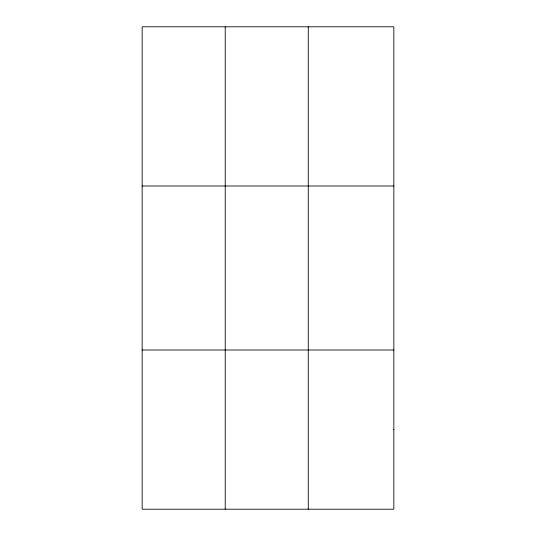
<?xml version="1.0" encoding="UTF-8"?>
<svg xmlns="http://www.w3.org/2000/svg" width="536" height="536" viewBox="0 0 536 536"><rect width="100%" height="100%" fill="white"/><g stroke="black" fill="none" stroke-linecap="round" stroke-linejoin="round"><path stroke-width="0.8" d="M308.267 26.8L308.267 509.2M142.167 185.992L393.833 185.992M142.167 350.008L393.833 350.008M225.22 26.8L225.22 509.2M393.833 429.604L393.833 509.2L142.167 509.2L142.167 26.8L393.833 26.8L393.833 429.604"/></g></svg>
